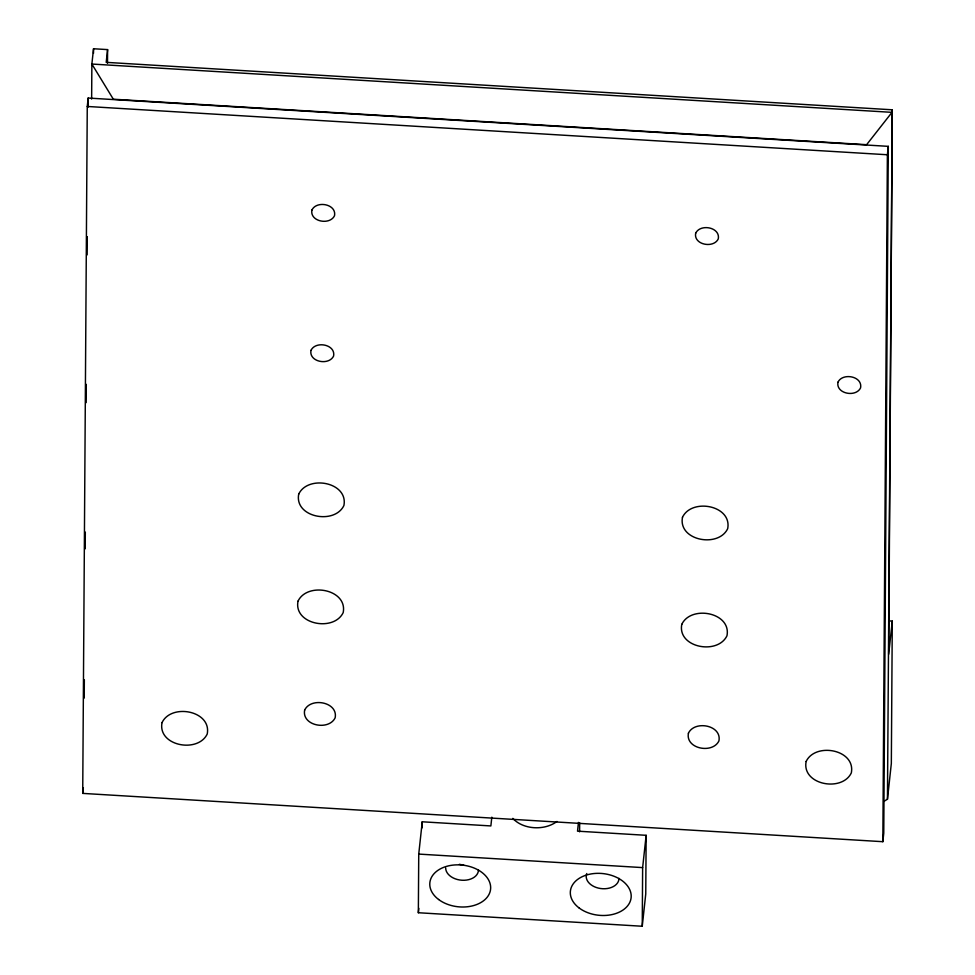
<?xml version="1.0" encoding="UTF-8"?>
<svg xmlns="http://www.w3.org/2000/svg" width="975" height="975" viewBox="0 0 975 975"><rect width="100%" height="100%" fill="white"/><g stroke="black" fill="none" stroke-linecap="round" stroke-linejoin="round"><path stroke-width="1.46" d="M82.717 793.394L87.262 106.458L88.177 98.048L888.298 146.347L883.764 833.198L882.838 841.693L82.717 793.394L83.338 787.727M84.216 698.088L84.338 679.807M85.203 548.84L85.312 532.082M86.166 402.638L86.287 384.357M87.141 254.914L87.262 236.632M88.116 107.189L88.177 98.048M91.638 99.072L91.869 64.045L93.539 48.75L107.591 49.603L107.494 63.29M93.502 53.32L93.539 48.75M578.467 822.425L577.517 831.163L646.145 835.307L645.755 893.953L642.245 926.25L418.348 912.734L418.738 854.088L422.248 821.791L490.864 825.935L491.814 817.196M422.199 827.812L422.248 821.791M579.601 831.821L579.662 822.803M642.245 926.25L642.635 867.604L646.145 835.307M882.838 841.693L887.384 154.757L888.298 146.347M883.667 801.535L887.457 799.195L892.271 109.797L106.202 62.351L107.591 49.603M892.271 109.797L888.676 654.237L892.283 621.087L889.261 620.904M892.283 621.087L891.333 763.498L887.457 799.195M418.348 912.734L418.823 908.334M87.262 106.458L887.384 154.757M418.738 854.088L642.635 867.604M556.944 821.462A28.19 20.463 0.4 0 1 512.85 818.378M463.661 864.947A16.441 11.273 6.2 0 1 459.42 864.301M618.991 878.402A16.441 11.273 6.2 0 1 600.393 888.493A16.441 11.273 6.2 0 1 586.779 873.527M478.469 869.919A16.441 11.273 6.2 0 1 461.992 880.242A16.441 11.273 6.2 0 1 445.673 867.945M162.033 722.609C157.462 745.924 197.888 753.565 207.224 734.017C211.782 710.702 171.356 703.06 162.033 722.609M311.915 210.039C309.623 221.691 329.842 225.505 334.51 215.731C336.789 204.08 316.57 200.265 311.915 210.039M310.988 350.366C308.697 362.018 328.916 365.832 333.584 356.058C335.863 344.407 315.644 340.592 310.988 350.366M298.716 494.118C294.158 517.433 334.583 525.062 343.907 505.513C348.477 482.198 308.051 474.569 298.716 494.118M298.009 601.173C293.451 624.487 333.877 632.129 343.2 612.58C347.77 589.266 307.344 581.624 298.009 601.173M304.651 710.092C301.567 725.827 328.855 730.982 335.156 717.783C338.24 702.049 310.94 696.893 304.651 710.092M695.675 233.196C693.396 244.859 713.615 248.674 718.27 238.899C720.549 227.248 700.342 223.421 695.675 233.196M682.488 517.274C677.918 540.589 718.343 548.23 727.679 528.682C732.237 505.367 691.811 497.737 682.488 517.274M681.781 624.341C677.211 647.656 717.637 655.285 726.972 635.749C731.53 612.434 691.104 604.793 681.781 624.341M688.423 733.2C685.34 748.946 712.628 754.102 718.928 740.902C722 725.168 694.712 720.013 688.423 733.2M837.976 382.176C835.697 393.827 855.904 397.642 860.572 387.879C862.851 376.216 842.632 372.401 837.976 382.176M806.13 761.487C801.56 784.802 841.998 792.443 851.321 772.895C855.879 749.58 815.453 741.938 806.13 761.487M891.991 112.344L866.617 144.69L113.332 99.218L91.869 64.045L891.991 112.344M438.592 899.486A30.542 20.95 6.2 0 0 489.596 893.137A30.542 20.95 6.2 0 0 452.473 865.166A30.542 20.95 6.2 0 0 438.592 899.486M579.126 907.969A30.542 20.95 6.2 0 0 630.13 901.619A30.542 20.95 6.2 0 0 593.007 873.649A30.542 20.95 6.2 0 0 579.126 907.969"/></g></svg>
